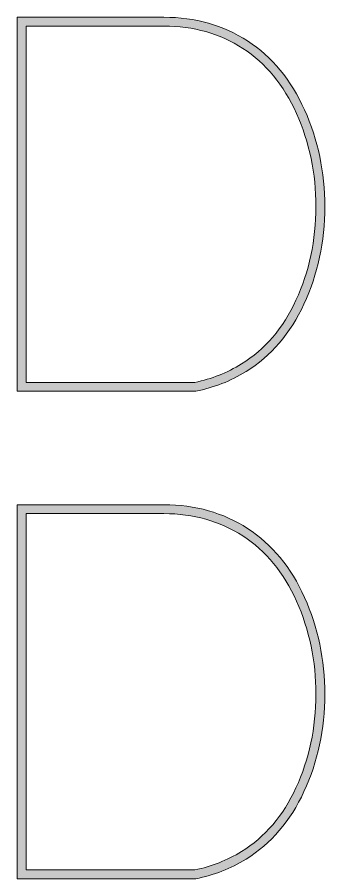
# Model space of a CAD drawing. Header units: millimetres. Extents: x 16 to 693, y 51 to 343.
# Drawn here: x 16.1 to 120.5, y 50.7 to 343.2 of the extents above; entities that cross this region are included whole.
import ezdxf

# ---------------------------------------------------------------- set-up
doc = ezdxf.new("R2010")
doc.units = ezdxf.units.MM
doc.header["$MEASUREMENT"] = 0
doc.layers.add('Layer 1', color=7, linetype='Continuous')

# ---------------------------------------------------------------- blocks, each defined once
blk = doc.blocks.new('block 7')
at = {"layer": 'Layer 1'}
h = blk.add_hatch(color=2, dxfattribs=at)
h.dxf.hatch_style = 2
edge = h.paths.add_edge_path()
edge.add_spline(control_points=[(65.88, 177.66), (65.88, 177.66), (16.08, 177.66), (16.08, 177.66), (16.08, 177.66), (16.08, 50.66), (16.08, 50.66), (16.08, 50.66), (76.66, 50.66), (76.66, 50.66), (82.81, 51.89), (88.51, 54.11), (93.76, 57.35), (102.24, 62.61), (108.79, 70.25), (113.4, 80.27), (118.1, 90.4), (120.45, 101.43), (120.45, 113.35), (120.45, 125.05), (118.17, 135.99), (113.6, 146.18), (109.03, 156.42), (102.59, 164.23), (94.28, 169.6), (85.96, 174.98), (76.5, 177.66), (65.88, 177.66), (65.88, 177.66), (65.88, 177.66), (65.88, 177.66)], knot_values=[0, 0, 0, 0, 1, 1, 1, 2, 2, 2, 3, 3, 3, 4, 4, 4, 5, 5, 5, 6, 6, 6, 7, 7, 7, 8, 8, 8, 9, 9, 9, 10, 10, 10, 10], degree=3, periodic=1)
edge = h.paths.add_edge_path()
edge.add_spline(control_points=[(65.88, 174.66), (75.86, 174.66), (84.87, 172.11), (92.65, 167.09), (100.43, 162.06), (106.55, 154.62), (110.86, 144.95), (115.24, 135.2), (117.45, 124.57), (117.45, 113.35), (117.45, 101.92), (115.17, 91.22), (110.68, 81.53), (106.34, 72.1), (100.11, 64.82), (92.18, 59.91), (87.35, 56.93), (82.03, 54.83), (76.36, 53.67), (76.36, 53.67), (19.08, 53.67), (19.08, 53.67), (19.08, 53.67), (19.08, 174.66), (19.08, 174.66), (19.08, 174.66), (65.88, 174.66), (65.88, 174.66)], knot_values=[0, 0, 0, 0, 0.352778, 0.352778, 0.352778, 0.705556, 0.705556, 0.705556, 1.058333, 1.058333, 1.058333, 1.411111, 1.411111, 1.411111, 1.763889, 1.763889, 1.763889, 2.116667, 2.116667, 2.116667, 2.469444, 2.469444, 2.469444, 2.822222, 2.822222, 2.822222, 3.175, 3.175, 3.175, 3.175], degree=3, periodic=0)
edge.add_line((65.88, 174.66), (65.88, 174.66))
at = {"layer": 'Layer 1', "lineweight": 0}
for points, knots in [([(65.88, 177.66), (65.88, 177.66), (16.08, 177.66), (16.08, 177.66), (16.08, 177.66), (16.08, 50.66), (16.08, 50.66), (16.08, 50.66), (76.66, 50.66), (76.66, 50.66), (82.81, 51.89), (88.51, 54.11), (93.76, 57.35), (102.24, 62.61), (108.79, 70.25), (113.4, 80.27), (118.1, 90.4), (120.45, 101.43), (120.45, 113.35), (120.45, 125.05), (118.17, 135.99), (113.6, 146.18), (109.03, 156.42), (102.59, 164.23), (94.28, 169.6), (85.96, 174.98), (76.5, 177.66), (65.88, 177.66), (65.88, 177.66), (65.88, 177.66), (65.88, 177.66)], [0, 0, 0, 0, 1, 1, 1, 2, 2, 2, 3, 3, 3, 4, 4, 4, 5, 5, 5, 6, 6, 6, 7, 7, 7, 8, 8, 8, 9, 9, 9, 10, 10, 10, 10]), ([(65.88, 174.66), (75.86, 174.66), (84.87, 172.11), (92.65, 167.09), (100.43, 162.06), (106.55, 154.62), (110.86, 144.95), (115.24, 135.2), (117.45, 124.57), (117.45, 113.35), (117.45, 101.92), (115.17, 91.22), (110.68, 81.53), (106.34, 72.1), (100.11, 64.82), (92.18, 59.91), (87.35, 56.93), (82.03, 54.83), (76.36, 53.67), (76.36, 53.67), (19.08, 53.67), (19.08, 53.67), (19.08, 53.67), (19.08, 174.66), (19.08, 174.66), (19.08, 174.66), (65.88, 174.66), (65.88, 174.66)], [0, 0, 0, 0, 1, 1, 1, 2, 2, 2, 3, 3, 3, 4, 4, 4, 5, 5, 5, 6, 6, 6, 7, 7, 7, 8, 8, 8, 9, 9, 9, 9])]:
    blk.add_open_spline(points, degree=3, knots=knots, dxfattribs=at)
blk = doc.blocks.new('block 13')
at = {"layer": 'Layer 1'}
h = blk.add_hatch(color=2, dxfattribs=at)
h.dxf.hatch_style = 2
edge = h.paths.add_edge_path()
edge.add_spline(control_points=[(65.88, 343.22), (65.88, 343.22), (16.08, 343.22), (16.08, 343.22), (16.08, 343.22), (16.08, 216.22), (16.08, 216.22), (16.08, 216.22), (76.66, 216.22), (76.66, 216.22), (82.81, 217.45), (88.51, 219.67), (93.76, 222.91), (102.24, 228.17), (108.79, 235.81), (113.4, 245.83), (118.1, 255.96), (120.45, 266.99), (120.45, 278.91), (120.45, 290.61), (118.17, 301.55), (113.6, 311.74), (109.03, 321.98), (102.59, 329.79), (94.28, 335.17), (85.96, 340.54), (76.5, 343.22), (65.88, 343.22), (65.88, 343.22), (65.88, 343.22), (65.88, 343.22)], knot_values=[0, 0, 0, 0, 1, 1, 1, 2, 2, 2, 3, 3, 3, 4, 4, 4, 5, 5, 5, 6, 6, 6, 7, 7, 7, 8, 8, 8, 9, 9, 9, 10, 10, 10, 10], degree=3, periodic=1)
edge = h.paths.add_edge_path()
edge.add_spline(control_points=[(65.88, 340.23), (75.86, 340.23), (84.87, 337.68), (92.65, 332.65), (100.43, 327.62), (106.55, 320.18), (110.86, 310.51), (115.24, 300.76), (117.45, 290.13), (117.45, 278.91), (117.45, 267.48), (115.17, 256.78), (110.68, 247.09), (106.34, 237.66), (100.11, 230.39), (92.18, 225.47), (87.35, 222.49), (82.03, 220.39), (76.36, 219.23), (76.36, 219.23), (19.08, 219.23), (19.08, 219.23), (19.08, 219.23), (19.08, 340.23), (19.08, 340.23), (19.08, 340.23), (65.88, 340.23), (65.88, 340.23)], knot_values=[0, 0, 0, 0, 0.352778, 0.352778, 0.352778, 0.705556, 0.705556, 0.705556, 1.058333, 1.058333, 1.058333, 1.411111, 1.411111, 1.411111, 1.763889, 1.763889, 1.763889, 2.116667, 2.116667, 2.116667, 2.469444, 2.469444, 2.469444, 2.822222, 2.822222, 2.822222, 3.175, 3.175, 3.175, 3.175], degree=3, periodic=0)
edge.add_line((65.88, 340.23), (65.88, 340.23))
at = {"layer": 'Layer 1', "lineweight": 0}
for points, knots in [([(65.88, 343.22), (65.88, 343.22), (16.08, 343.22), (16.08, 343.22), (16.08, 343.22), (16.08, 216.22), (16.08, 216.22), (16.08, 216.22), (76.66, 216.22), (76.66, 216.22), (82.81, 217.45), (88.51, 219.67), (93.76, 222.91), (102.24, 228.17), (108.79, 235.81), (113.4, 245.83), (118.1, 255.96), (120.45, 266.99), (120.45, 278.91), (120.45, 290.61), (118.17, 301.55), (113.6, 311.74), (109.03, 321.98), (102.59, 329.79), (94.28, 335.17), (85.96, 340.54), (76.5, 343.22), (65.88, 343.22), (65.88, 343.22), (65.88, 343.22), (65.88, 343.22)], [0, 0, 0, 0, 1, 1, 1, 2, 2, 2, 3, 3, 3, 4, 4, 4, 5, 5, 5, 6, 6, 6, 7, 7, 7, 8, 8, 8, 9, 9, 9, 10, 10, 10, 10]), ([(65.88, 340.23), (75.86, 340.23), (84.87, 337.68), (92.65, 332.65), (100.43, 327.62), (106.55, 320.18), (110.86, 310.51), (115.24, 300.76), (117.45, 290.13), (117.45, 278.91), (117.45, 267.48), (115.17, 256.78), (110.68, 247.09), (106.34, 237.66), (100.11, 230.39), (92.18, 225.47), (87.35, 222.49), (82.03, 220.39), (76.36, 219.23), (76.36, 219.23), (19.08, 219.23), (19.08, 219.23), (19.08, 219.23), (19.08, 340.23), (19.08, 340.23), (19.08, 340.23), (65.88, 340.23), (65.88, 340.23)], [0, 0, 0, 0, 1, 1, 1, 2, 2, 2, 3, 3, 3, 4, 4, 4, 5, 5, 5, 6, 6, 6, 7, 7, 7, 8, 8, 8, 9, 9, 9, 9])]:
    blk.add_open_spline(points, degree=3, knots=knots, dxfattribs=at)

msp = doc.modelspace()

# ---------------------------------------------------------------- block references
at = {"layer": 'Layer 1'}
for name in ['block 13', 'block 7']:
    msp.add_blockref(name, (0, 0), dxfattribs=at)

doc.saveas('drawing.dxf')
